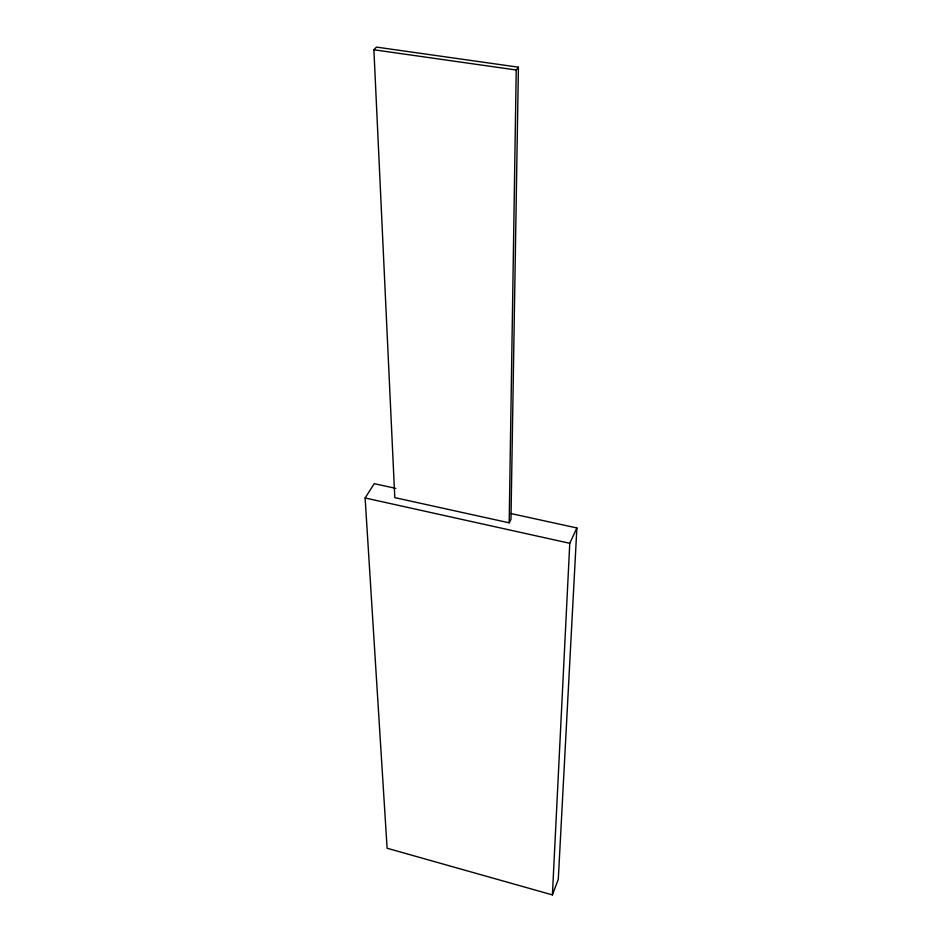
<?xml version="1.0" encoding="UTF-8"?>
<svg xmlns="http://www.w3.org/2000/svg" width="942" height="942" viewBox="0 0 942 942"><rect width="100%" height="100%" fill="white"/><g stroke="black" fill="none" stroke-linecap="round" stroke-linejoin="round"><path stroke-width="1.41" d="M509.186 522.822L516.228 70.002L518.418 67.188L376.482 47.1L373.892 49.773L394.792 497.623L509.186 522.822L510.964 519.395L518.418 67.188M395.805 488.38L374.245 483.67L365.119 497.977L387.103 848.247L552.401 894.9L569.769 543.298L576.881 527.956L510.776 513.508M576.881 527.956L558.288 879.286L552.401 894.9M373.892 49.773L516.228 70.002M365.119 497.977L569.769 543.298"/></g></svg>
